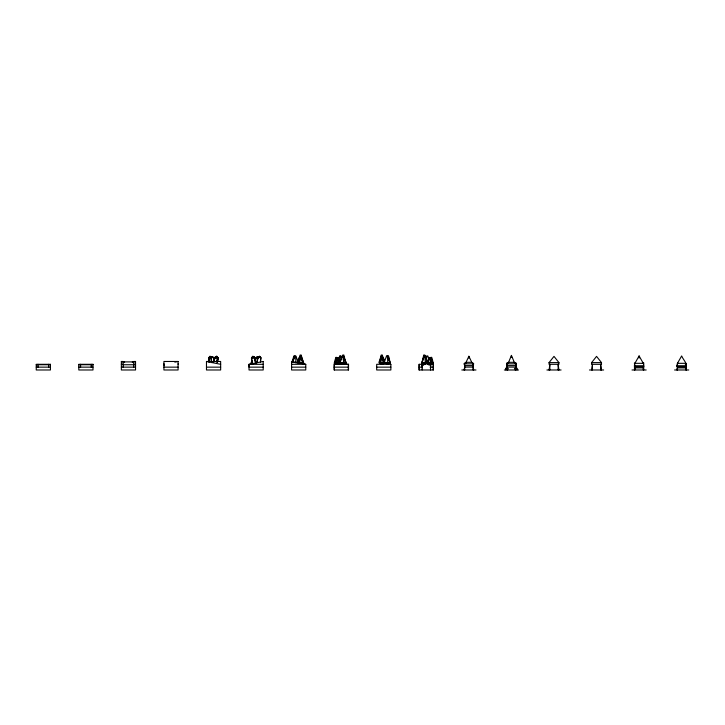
<?xml version="1.0" encoding="UTF-8"?>
<svg xmlns="http://www.w3.org/2000/svg" width="725" height="725" viewBox="0 0 725 725"><rect width="100%" height="100%" fill="white"/><g stroke="black" fill="none" stroke-linecap="round" stroke-linejoin="round"><path stroke-width="1.09" d="M163.913 363.841L164.376 364.312M178.096 364.312L178.096 363.841M260.456 362.364L260.864 357.534L259.632 356.292L258.082 357.117L256.813 362.781M260.42 362.165L260.864 357.534L258.082 357.117L256.904 362.636M591.627 369.986L592.361 365.445M337.007 362.763L336.935 363.361L337.778 357.561M383.425 362.763L383.317 364.312M431.783 363.361L431.855 362.763M296.081 363.18L295.51 356.084M343.695 363.18L343.124 356.084M387.875 363.18L387.304 356.084M424.805 356.084L425.376 363.18L422.05 363.18L421.733 362.473L423.98 356.084L425.475 356.084L427.614 362.473L427.315 363.18M300.186 358.213L300.513 356.084M549.061 369.986L549.813 365.019M292.936 362.473L294.114 356.084M300.368 357.561L299.543 363.379M338.901 361.403L339.88 356.084M381.531 357.561L380.707 363.379M426.228 360.343L427.007 356.084M429.236 357.561L428.412 363.379L428.185 362.799M217.455 361.974L218.225 358.087L217.165 356.609L218.107 358.54L217.31 362.518M216.802 362.165L217.627 357.76L216.775 356.292L215.18 357.117L213.585 361.838M216.802 361.666L217.627 357.76L215.18 357.117L213.585 362.364M464.073 369.986L464.698 367.004M634.892 363.325L634.375 365.735L643.836 365.735L643.311 363.325L639.106 355.948L634.892 363.325L643.311 363.325M676.933 365.735L677.449 363.325L681.654 355.948C683.004 359.618 687.962 363.615 685.841 367.856L677.476 367.856L676.933 365.735L686.385 365.735M339.146 363.379L339.282 362.799M383.036 362.799L382.918 364.312M340.288 364.312L340.723 362.536M255.137 361.974L256.133 357.362L257.638 356.609L258.617 358.54L256.133 358.087L257.638 356.609M298.8 360.171L300.141 355.014L301.201 355.014L302.814 363.035M342.245 357.072L342.78 355.014L343.84 355.014L345.707 362.228L345.444 363.035L341.167 363.035M255.137 361.104L256.133 357.362M215.388 357.815L215.515 357.362M218.107 358.54L218.225 358.087M216.775 356.292L216.403 357.652L217.627 358.186L216.775 356.292L215.18 357.534L217.627 358.186M291.84 362.473L293.87 356.084L295.963 356.084L298.211 362.473L297.893 363.18M298.501 362.799L300.168 357.561L301.111 357.561L302.778 362.799L302.542 363.379L298.736 363.379L298.501 362.799L302.778 362.799M337.578 357.561L336.146 363.379M338.629 359.274L339.644 356.084L340.786 356.084L341.801 359.274M385.22 362.763L384.948 363.361L379.9 363.379L381.332 357.561L382.274 357.561L383.706 363.379M426.092 358.213L426.762 356.084L427.913 356.084L428.928 359.274M430.668 357.398L431.737 357.398L433.378 363.361L427.605 363.379L427.369 362.799L429.037 357.561L431.194 357.561L432.843 363.379M473.661 363.832L473.072 365.618L464.698 365.618L464.118 363.832L466.03 362.319L468.885 356.265L471.748 362.319L473.661 363.832L464.118 363.832M515.629 369.986L516.209 363.832L514.297 362.319L511.442 355.413L508.578 362.319L506.666 363.832L507.255 369.986M430.514 367.856L431.022 362.998L429.59 362.998M515.629 367.856L516.127 362.998L514.696 362.998M634.42 362.998L634.919 367.856L643.293 367.856L643.791 366.333M339.943 362.473L342.082 356.084L343.568 356.084L345.825 362.473L345.508 363.18L337.895 363.18M424.261 356.084L422.122 362.473L422.421 363.18M292.438 362.473L294.694 356.084M340.369 363.18L340.052 362.473L342.3 356.084M297.549 361.866L299.135 357.398L300.204 357.398M292.809 361.757L294.35 357.561L294.894 357.561M334.705 363.379L336.364 357.561L338.512 357.561L340.179 362.799L339.943 363.379L334.18 363.361L335.82 357.398L336.889 357.398M298.337 363.18L298.029 362.473L300.177 356.084L301.382 356.084L303.53 362.473L303.222 363.18L301.872 363.18M389.688 363.18L390.005 362.473L387.757 356.084M427.188 363.18L427.505 362.473L425.249 356.084M252.046 358.186L252.898 356.292L254.493 357.117L255.454 359.953M301.845 363.361L302.108 362.763M338.792 362.763L338.521 364.312M250.343 364.312L251.974 360.769M335.385 364.312L336.038 362.899M338.203 364.312L339.01 362.536M339.101 363.379L339.373 362.799M643.293 367.856L643.791 362.998L642.359 362.998M211.582 362.518L211.057 358.54L212.035 356.609L213.54 357.362L214.292 360.171M505.914 369.986L505.914 368.427L507.255 365.871M252.898 356.292L252.046 357.76L254.493 357.117L255.454 360.434M549.052 362.609L553.991 356.374L558.939 362.609L558.939 364.312L549.052 364.312L549.052 362.609L558.939 362.609M591.6 362.609L596.548 356.374L601.496 362.609L601.496 364.312L591.6 364.312L591.6 362.609L601.496 362.609M423.726 364.639L426.327 361.675L428.937 364.639M209.217 362.364L208.809 357.534L210.042 356.292L211.691 357.76L208.909 358.186L209.253 362.165M257.982 357.76L259.632 356.292L260.764 358.186M132.267 362.128L135.548 361.476L135.548 369.986L121.356 369.986L121.356 361.476L123.132 361.476L123.132 367.149M174.825 362.128L178.096 361.476L178.096 369.986L163.913 369.986L163.913 361.476L178.096 361.476M382.238 357.398L383.317 357.398L384.585 360.978M387.549 357.561L388.093 357.561L390.014 362.799L389.742 363.379L387.549 363.379M510.59 357.461L512.285 357.461M135.548 361.476L133.772 361.476L133.772 367.149M206.471 361.476L220.654 361.476L220.654 369.986L206.471 369.986L206.471 361.476L220.654 364.312M123.132 361.902L133.772 361.902M466.03 362.319L471.748 362.319M508.578 362.319L514.297 362.319M294.305 362.473L298.211 362.473M302.008 362.473L303.53 362.473M340.052 362.473L345.825 362.473M382.891 362.473L390.005 362.473M421.733 362.473L425.466 362.473M334.433 362.799L340.179 362.799M379.664 362.799L383.942 362.799M427.369 362.799L433.115 362.799M508.18 362.998L506.757 362.998L507.255 367.856M383.915 363.035L379.637 363.035L381.241 355.014L382.302 355.014L383.915 361.195M424.778 363.035L423.717 363.035L423.717 364.312M384.114 363.18L379.22 363.18L378.921 362.473L381.06 356.084L382.274 356.084L384.413 362.473M465.976 363.18L464.698 363.18L464.698 369.986M677.449 363.325L685.868 363.325M506.666 363.832L516.209 363.832M121.356 364.312L123.132 364.312M133.772 364.312L135.548 364.312M263.202 364.312L249.019 364.312L249.019 367.149L263.202 367.149M291.577 364.312L305.76 364.312L305.76 369.986L291.577 369.986L291.577 361.476L305.76 364.312M422.512 364.312L419.023 364.312L419.023 369.986L433.423 369.986L433.423 364.312L431.022 364.312M429.59 364.267L427.016 364.312L427.016 363.18M685.306 364.312L685.841 364.312M36.25 364.738L50.433 364.738M78.807 364.738L92.99 364.738M123.132 364.738L133.772 364.738M135.077 365.164L135.548 365.164M163.913 365.164L164.376 365.164M507.255 365.618L515.629 365.618M634.375 366.723L643.836 366.723M676.933 366.723L686.385 366.723M36.25 367.149L50.433 367.149M78.807 367.149L92.99 367.149M121.356 367.149L135.548 367.149M163.913 367.149L178.096 367.149M206.471 367.149L220.654 367.149M291.577 367.149L305.76 367.149M334.134 367.149L348.317 367.149M376.683 367.149L390.866 367.149M419.24 367.149L422.512 367.149M430.152 367.149L433.423 367.149M464.698 367.095L473.072 367.095M507.255 367.095L515.629 367.095M505.914 368.427L508.125 368.427M514.759 368.427L516.961 368.427L516.961 369.986M461.798 369.986L475.981 369.986M504.346 369.986L518.529 369.986M546.904 369.986L561.087 369.986M589.452 369.986L603.644 369.986M632.01 369.986L646.192 369.986M674.567 369.986L688.75 369.986M121.356 361.476L124.637 362.128M211.691 357.76L210.042 356.292L208.909 358.186L208.809 357.534M214.038 360.026L213.54 358.087L212.035 356.609L211.057 358.54M515.629 365.871L516.961 368.427M385.084 362.799L385.356 363.379M345.363 360.769L346.994 364.312M428.756 362.763L429.037 364.312M380.335 362.763L380.598 363.361M304.219 364.312L302.715 360.769L304.101 364.312M256.079 362.98L254.167 357.362L252.508 356.609L251.448 358.087L252.599 363.914M256.233 363.569L254.167 357.362L251.448 358.087L252.753 364.503M343.288 356.084L345.435 362.473M422.104 363.035L423.717 355.014L424.778 355.014L425.584 358.105M634.42 366.333L634.919 367.856M422.149 367.856L421.642 362.998L423.074 362.998L423.074 364.267L425.647 364.312L425.647 363.18L430.514 363.18L430.514 369.986M429.979 357.561L431.647 362.799L431.348 364.312M600.735 365.445L601.478 369.986M344.303 362.536L344.692 364.312M473.072 367.004L473.697 369.986M429.78 357.561L430.55 361.757M388.337 356.084L389.117 360.343M382.075 357.561L382.655 360.706M340.542 356.084L340.94 358.213M338.312 357.561L339.083 361.757M300.911 357.561L301.491 360.706M558.178 365.019L558.93 369.986M425.14 356.084L425.457 358.213M381.939 356.084L382.573 360.343M301.047 356.084L301.691 360.343M211.718 362.609L211.057 357.815L213.54 357.362L213.54 358.087M335.702 362.763L335.811 364.312M431.348 357.398L431.547 359.546M382.918 357.398L383.326 361.693M686.421 368.572L686.421 369.986M685.841 363.18L685.841 369.986M677.476 363.18L677.476 369.986M676.896 368.572L676.896 369.986M643.718 367.004L643.718 369.986M643.293 367.149L643.293 369.986M639.106 355.948L639.106 358.05M634.919 367.149L634.919 369.986M634.484 367.004L634.484 369.986M600.735 364.149L600.735 369.986M592.361 364.149L592.361 369.986M558.467 368.146L558.467 369.986M558.178 364.167L558.178 369.986M549.813 364.167L549.813 369.986M549.523 368.146L549.523 369.986M515.203 368.146L515.203 369.986M511.442 355.413L511.442 357.271M507.681 368.146L507.681 369.986M473.072 363.18L473.072 369.986M468.885 356.265L468.885 358.159M433.206 364.312L433.206 369.986M431.747 363.361L431.747 364.312M431.203 363.379L431.203 364.312M430.65 357.561L430.65 361.757M429.245 363.18L429.245 365.309L426.327 361.594L423.418 365.309L423.418 363.18M427.922 363.18L427.922 364.312M427.678 363.18L427.678 364.312M424.805 363.18L424.805 364.312M424.433 363.18L424.433 364.312M424.261 363.18L424.261 364.312M423.98 363.18L423.98 364.312M422.149 363.18L422.149 369.986M419.24 364.312L419.24 369.986M388.582 363.18L388.582 364.312M388.337 363.18L388.337 364.312M388.102 363.379L388.102 364.312M387.757 363.18L387.667 364.312M387.549 362.799L387.549 364.312M387.304 363.18L387.304 364.312M386.479 363.18L386.479 364.312M382.311 363.035L382.274 364.312M381.939 363.18L382.075 364.312M381.531 363.379L381.531 364.312M381.395 363.18L381.332 364.312M381.241 363.035L381.241 364.312M381.06 363.18L381.06 364.312M348.317 364.312L348.317 369.986M343.84 363.035L343.84 364.312M343.577 363.18L343.577 364.312M343.297 363.18L343.297 364.312M343.124 363.18L343.124 364.312M342.417 363.18L342.417 364.312M342.3 363.18L342.3 364.312M342.082 363.18L342.082 364.312M340.795 363.18L340.795 364.312M340.551 363.18L340.551 364.312M339.88 363.18L339.88 364.312M339.635 363.18L339.635 364.312M338.321 363.379L338.321 364.312M337.768 363.379L337.768 364.312M337.569 363.379L337.569 364.312M337.451 363.379L337.451 364.312M336.898 357.561L336.898 360.706M336.898 362.799L336.898 364.312M336.5 363.361L336.5 364.312M336.355 363.379L336.355 364.312M334.352 364.312L334.352 369.986M91.214 364.312L91.214 367.149M80.575 364.312L80.575 367.149M48.666 364.312L48.666 367.149M38.026 364.312L38.026 367.149M386.488 356.084L384.232 362.473L384.549 363.18L390.322 363.18L388.573 356.084L386.488 356.084M252.508 356.609L251.575 358.54L254.285 357.815L252.508 356.609M263.202 361.476L249.019 364.312L249.019 369.986L263.202 369.986L263.202 361.476M50.433 364.312L36.25 364.312L36.25 369.986L50.433 369.986L50.433 364.312M92.99 364.312L78.807 364.312L78.807 369.986L92.99 369.986L92.99 364.312M348.535 364.312L334.134 364.312L334.134 369.986L348.535 369.986L348.535 364.312M390.866 364.312L376.683 364.312L376.683 369.986L390.866 369.986L390.866 364.312"/></g></svg>
